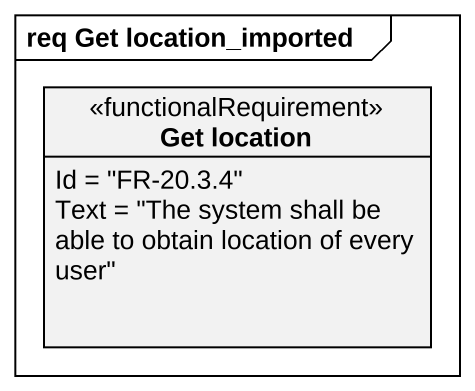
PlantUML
@startuml
mainframe req Get location_imported
hide circle
hide empty members
class "Get location" as Get_location <<functionalRequirement>> {
  Id = "FR-20.3.4"
  Text = "The system shall be able to obtain location of every user"
}
@enduml
